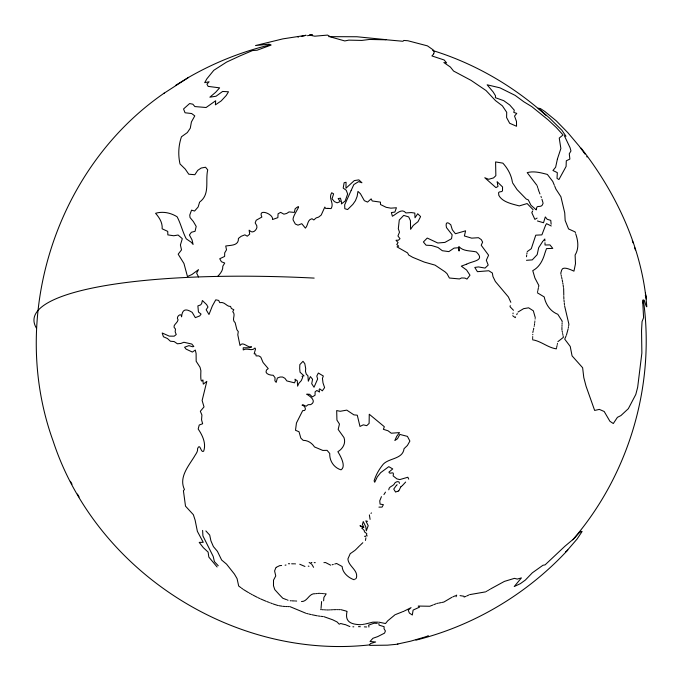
<?xml version="1.0" encoding="UTF-8"?>
<svg xmlns="http://www.w3.org/2000/svg" width="681" height="681" viewBox="0 0 681 681"><rect width="100%" height="100%" fill="white"/><g stroke="black" fill="none" stroke-linecap="round" stroke-linejoin="round"><path stroke-width="1.02" d="M526.498 256.746L526.685 255.086M498.824 194.698C497.207 190.399 501.795 192.706 502.51 190.859M563.791 295.384L563.647 288.412M498.815 195.319C502.297 202.095 512.163 203.977 519.288 205.909L527.137 203.551L533.172 209.799M502.552 188.458L502.561 186.952L497.113 181.716M563.783 296.473L563.885 299.197M502.544 189.054L502.527 190.263M532.763 334.771L532.78 334.311M532.687 337.512L532.712 336.601M562.131 322.181L562.165 321.134L557.824 314.299C550.444 311.413 545.736 304.552 544.221 296.933L537.386 292.813M532.644 338.891L532.653 338.431M562.097 323.228L562.055 324.275M562.021 325.331L561.97 326.378M581.106 148.092C616.475 193.259 642.575 249.127 646.797 306.816C645.545 306.773 643.809 294.396 643.187 303.3M561.927 327.425L561.927 330.013M535.257 317.584L533.334 310.817L528.635 307.812L523.604 308.663L518.003 312.043M535.104 319.057L535.155 318.563M534.84 321.5L534.891 321.006M534.679 322.964L534.73 322.479M534.449 324.922L534.568 323.943M513.491 310.298L510.043 306.714L510.248 305.616M399.449 483.391C399.738 480.36 394.818 481.535 394.103 484.285C392.469 486.464 388.817 486.489 388.766 489.801M512.98 313.779L513.091 313.013M512.682 315.72L515.253 317.644L515.619 316.903M527.051 252.762L526.873 253.928M568.661 325.722L568.899 324.199L564.575 305.778M568.499 326.735L568.329 327.748M557.39 159.039L560.863 148.543L559.246 138.064L563.059 134.932L556.386 127.594L548.009 119.771L531.801 106.636L523.842 101.784L515.159 95.391L499.948 87.832L487.128 84.793L493.155 91.978L495.504 95.791L495.376 97.689L503.744 100.677L509.694 104.942L514.291 110.177L513.797 112.416L516.777 113.395L514.538 116.059L516.487 121.431L516.547 126.257L509.652 123.261L506.596 117.524L506.707 112.288L502.391 105.844L495.47 100.584L486.021 90.53L471.099 80.392L453.563 71.037L450.396 67.061L443.867 62.541L446.625 62.907L444.131 59.971L431.907 55.936L433.678 53.978M557.364 159.201L555.645 167.203L552.955 170.505L557.322 172.633L557.024 178.422L558.939 179.52L566.09 166.462L566.303 160.784L569.878 159.082L569.273 153.778L570.959 150.961L570.091 147.768L564.328 135.664L566.013 136.285L561.876 130.233L549.388 117.907L538.186 108.219L540.348 108.526L544.817 111.471L556.275 120.852L567.886 132.718L579.003 145.887M568.158 328.77L566.498 334.882M366.514 535.24L366.787 533.683L364.386 531.801L364.369 530.669L362.011 528.184M536.543 208.514C536.611 204.181 541.778 209.041 543.106 203.142M536.458 208.982L536.288 209.901L530.95 205.236L528.311 199.908L526.26 199.065L517.049 189.582L512.538 182.772M538.586 286.888L538.85 285.518L534.908 278.001L532.763 270.646C539.701 267.029 543.089 259.819 545.064 252.6M538.407 287.799L537.854 290.54M537.573 291.902L537.667 291.442M534.159 326.344L534.253 325.867M533.751 328.233L533.444 329.647M557.407 343.922L557.501 343.471M557.109 345.267L557.211 344.816M533.24 330.591L532.823 332.49M556.913 346.161L556.615 347.514M556.411 348.408L556.309 348.859C547.728 347.599 541.157 341.138 532.61 339.81M433.763 53.697L434.214 52.037L433.295 49.968L427.438 45.865L407.859 40.741L403.756 40.434L402.982 41.277L386.808 39.813L369.425 39.455L361.866 40.417L348.791 40.136L344.799 40.937L330.847 37.021L327.544 35.089L314.775 36.195L309.455 35.114L311.234 34.774L312.366 34.774L307.489 35.727M545.438 225.513L546.528 223.666L551.269 225.99M545.294 226.024L541.88 234.877L535.76 235.183L531.291 248.684L527.23 251.604M561.68 270.119C562.753 265.752 570.984 269.812 573.947 271.166L575.488 263.7L575.113 255.009C579.122 248.616 578.109 240.751 575.743 233.932M561.493 270.757L561.016 272.357M560.821 272.996L560.965 274.332M199.542 202.342L198.154 206.956L194.587 211.033L191.548 210.148L189.752 215.068L190.033 217.537L193.353 221.538L196.196 226.415L195.064 231.293L191.387 232.272L189.412 234.971L192.042 239.908L193.098 244.453L191.378 242.368L186.262 238.835C182.482 231.659 180.882 223.828 177.103 216.771C170.727 212.812 162.861 211.101 155.574 213.306C159.397 217.665 162.674 222.781 162.146 228.816L167.739 231.387L167.841 234.885L173.74 235.762L178.09 235.013L182.304 238.682L180.414 244.964L181.512 249.901L178.167 254.192L183.955 263.479L187.462 276.537L191.991 274.477L198.503 269.642L196.63 273.132L198.554 276.954M545.285 251.987L546.511 248.599L552.793 248.386L549.933 244.896L545.038 245.007L544.979 242.751M645.265 295.256L645.971 296.371M321.032 608.456L321.611 601.553M275.975 567.435L274.588 570.942L275.754 575.939L273.515 580.161L273.49 585.779L274.775 589.618L279.244 594.539L282.785 598.224L286.446 599.638M381.437 496.636L379.743 500.858L380.092 504.11L383.386 504.655L382.075 507.098L378.934 507.132M566.149 335.733L564.711 339.138L570.227 346.425L572.066 355.865L582.63 367.731L583.796 377.597L586.06 386.229L594.658 410.439L599.365 409.392L604.192 411.503L609.912 421.284L613.3 423.539L617.42 417.334L620.91 415.58L628.333 408.685L635.799 394.469L637.671 387.242L641.868 353.022L641.545 330.787L642.055 321.568L643.588 317.695L642.651 300.159L643.468 300.091M351.115 190.552L353.839 184.568L358.555 181.64L361.934 182.763L358.878 179.869L354.299 180.593L345.939 188.245L346.067 182.253L344.109 182.746L343.198 188.092L346.229 190.254L347.659 193.991L345.182 201.006L341.385 203.951L341.59 202.359L340.457 198.188L338.151 198.554L340.219 201.576L337.155 202.827L334.405 201.627L332.056 198.784L333.613 193.864L331.707 192.74C328.029 198.707 334.499 202.861 331.119 208.607L328.353 208.412M351.021 190.748L344.671 204.811L344.807 208.701L347.599 209.552L352.852 204.377L355.431 200.708L357.125 196.426L357.968 191.395L360.428 193.727L364.335 200.665L367.544 202.087L371.162 198.861L372.184 200.963L380.483 202.138L380.458 204.513L386.187 207.322L390.86 208.165L396.427 207.756L394.861 212.089L391.379 212.557L392.384 216.243C396.495 214.098 401.781 207.688 405.902 212.932L411.298 212.574L414.814 213.076L415.001 217.801L417.7 213.749L420.603 216.575L417.989 221.691L413.265 225.437L410.575 229.344L410.439 220.67L408.685 216.916L403.705 215.392L399.279 220.023L398.317 228.765L399.492 232.17L397.942 235.992L400.002 238.673L398.453 240.223L396.01 240.257L398.053 242.581L396.759 244.488L398.691 246.139L397.014 246.871L407.596 252.923L408.651 254.983L412.72 257.324L424.272 262.074L435.04 265.13L444.999 271.796L447.034 273.685L449.383 278.018L459.42 278.946L461.616 277.942L464.97 278.086L466.97 279.082L470.001 275.226L466.579 270.008L461.301 266.16L466.664 264.151M532.304 211.655L532.593 211.033M532.108 212.063L531.81 212.685L534.866 219.376L537.088 218.09M517.271 313.541L516.726 314.665M385.489 492.125L383.931 494.576M396.461 485.264L393.746 489.077L395.584 492.074M199.925 201.857C210.259 194.025 205.126 180.788 207.722 169.884L205.534 167.228L201.167 168.054L197.728 170.352L194.851 174.711L188.765 174.217L185.249 169.092L180.014 163.959C177.988 154.97 178.439 145.487 181.469 136.77L187.343 132.565L190.28 128.198L191.421 121.942L194.775 115.889L191.633 113.531L185.036 112.774L183.555 108.96L189.624 103.546L192.842 104.202L194.877 106.568L206.105 107.504L215.673 100.754L215.392 104.857L221.257 100.865L226.279 95.434L228.493 91.773L222.61 91.45L216.056 96.234L209.876 97.17L215.596 92.335L219.622 87.858L208.148 86.385L206.922 84.146L209.118 81.763L204.692 82.673L206.871 78.809L213.817 70.288L226.56 62.107L239.95 55.91L252.472 50.581L257.112 50.215L271.157 45.023L269.046 44.171L255.511 45.542L282.896 38.868L306.118 35.284L304.169 35.761M572.747 539.812C628.648 475.057 655.071 386.204 643.571 301.419M544.834 238.997L543.063 241.057M542.621 241.568L538.671 247.705L537.173 254.651L532.27 259.887L526.473 260.304M217.665 276.426C220.346 273.6 223.138 270.357 222.815 266.194L224.721 263.053L221.41 261.725L219.733 258.746L224.628 256.439L224.687 252.881L226.501 249.816L225.734 246.011C230.936 245.092 238.793 245.858 238.435 238.418L241.159 236.298L244.871 234.843L247.263 236.205L249.697 234.128L249.118 230.161L251.127 231.702C253.826 232.706 256.124 230.016 256.899 227.658L256.788 225.7L255.179 222.891L256.218 220.235L261.87 217.052C257.333 207.807 273.966 214.115 272.468 219.537L277.874 217.631L278.061 213.808L280.615 212.361L283.909 214.166L286.667 213.468L289.05 211.91L294.328 212.412L295.137 208.795C304.671 200.946 290.983 216.805 293.324 220.406L295.341 224.032L297.997 225.147L301.76 223.683L305.403 228.126C308.272 225.309 307.157 219.708 311.975 218.729L313.847 219.946L316.171 217.894L318.597 217.111L321.194 215.077L324.82 207.075L325.586 208.395L327.833 208.395M490.541 588.963L504.391 581.404L514.453 578.356L517.288 579.08L521.433 577.88L514.232 586.537L520.369 583.651L525.349 580.059L532.312 572.832L542.944 565.264L545.089 564.872L564.924 546.23L573.794 538.773L578.782 533.24L581.276 531.367L582.102 531.503L577.045 539.088L566.183 551.644M365.91 537.811L365.45 540.425M402.437 485.519L405.646 482.054M218.252 565.749L214.43 561.638L213.179 556.386L202.929 535.938L202.606 530.405M217.103 566.984L208.846 557.101L208.105 552.095L203.313 547.652L199.201 542.382L203.244 542.331L197.379 531.359L195.106 520.097L193.361 514.7L185.504 506.153L183.41 490.686L184.457 489.52C178.762 477.747 188.041 466.621 194.034 457.079C195.473 454.295 198.026 451.937 197.592 448.558C200.308 442.395 200.699 453.486 203.662 451.188C206.377 443.493 202.529 435.363 198.18 429.03L199.235 425.021L202.64 423.744L201.55 419.845L201.916 415.01L200.325 411.29L204.019 406.915L202.129 400.513L206.82 381.351L203.296 384.135L202.878 379.904C200.018 384.986 200.869 372.226 200.895 370.728L200.018 367.204L196.171 361.279L196.102 353.499L195.302 350.06L192.382 352.068L186.109 349.123L184.585 347.225L188.901 345.633L192.612 346.748L193.838 346.501L191.812 344.05L183.887 342.271L180.908 343.428L177.392 343.777L174.14 341.556L170.403 341.241L167.449 338.534L163.423 336.746L162.197 332.992L169.28 336.133L174.183 336.167L176.243 334.541L175.17 331.851L175.468 329.008C171.152 325.62 177.528 323.458 178.09 319.806C175.298 316.886 181.699 312 181.58 316.818C182.227 309.54 185.377 308.016 192.178 312.349L195.336 317.644L199.737 315.907L201.065 314.094L198.452 312.026L197.882 305.905L200.537 304.943L201.644 303.641L202.376 300.5L206.624 304.594L207.994 307.037L206.147 309.719L208.982 314.486L212.37 305.931L215.758 299.819L218.669 300.423L219.759 302.653C224.858 301.36 226.611 306.867 230.544 306.424L231.361 308.476L233.813 309.719L232.749 311.685C236.316 315.116 231.072 319.398 235.158 322.683L236.886 329.723L238.273 331.562L237.797 334.771L240.01 345.531C242.921 340.858 247.441 347.982 251.578 346.884L249.391 347.778L243.236 347.787L243.228 349.923C247.024 347.463 251.8 351.813 254.932 348.008L255.537 348.97L254.149 353.822L255.707 353.992L256.099 355.899L258.831 355.882L260.78 357.116L263.07 362.496L268.229 368.608L266.501 369.987C264.109 373.903 270.366 375.359 273.192 375.265L275.039 377.691L274.911 380.807L276.171 382.381L277.363 378.04L280.078 377.027L282.589 377.027L284.922 378.313L286.846 380.926L294.49 382.841L295.401 380.926L294.967 379.189L297.308 380.824L297.614 386.144L298.797 383.394L301.274 380.653L302.67 377.427L302.075 376.227L304.041 375.878L300.04 372.209L299.691 368.583L299.827 364.633L302.994 361.305L304.807 363.671L305.692 368.583L305.471 371.383L306.28 374.141L307.914 375.716L308.323 381.198L310.349 376.576L312.579 379.291L311.711 383.709L314.018 387.251L317.644 378.994L316.81 376.057L318.35 373.035L323.322 376.006L322.454 378.355L322.99 382.858L324.599 387.6L322.334 390.843L319.653 388.825L319.108 389.728L319.534 392.035L316.852 390.485L315.107 391.864L315.056 395.218L312.315 396.921L309.574 394.282L306.705 394.18C310.187 396.231 317.023 401.203 310.766 404.608L308.135 404.701L306.075 406.268L303.002 404.744L302.006 405.152C305.275 405.493 307.318 411.341 302.679 410.643L296.456 422.986L295.503 430.273L299.027 431.771L300.815 438.087L303.139 440.335C307.923 440.326 311.966 443.042 314.503 446.94L322.837 450.447L327.067 450.345L329.749 453.495C329.34 460.841 333.979 467.804 341.062 469.847C346.348 466.485 340.636 456.202 337.87 451.707C342.696 448.839 346.093 443.399 343.99 437.594L338.168 429.456L339.461 424.042L336.933 420.126L336.686 410.575L340.211 411.281L346.782 410.132L353.907 414.865L357.278 415.189L359.977 426.442L363.331 424.833L366.71 425.668L369.119 423.403L369.255 414.227L384.339 426.723L383.386 429.319L388.017 430.775L391.269 433.218L399.5 432.597L396.717 436.3L394.852 440.522L397.508 438.726L399.832 434.418L407.425 436.376L409.894 441.075L407.417 445.451L404.046 448.694C402.82 459.275 389.072 457.964 383.301 464.153C379.232 469.098 375.955 474.717 374.107 480.871L374.729 482.259L377.265 476.921L380.653 472.674L388.783 466.655L392.733 468.937L388.919 472.112C389.626 475.227 394.733 469.847 393.124 475.9L396.878 478.871L399.747 479.594L407.868 477.245L408.711 479.169M567.809 550.01C527.247 593.858 473.933 625.677 415.946 640.131M359.151 546.222L357.636 547.754M357.125 548.265L356.623 548.775M356.112 549.278L355.099 550.282M362.828 542.706L360.726 544.723M360.206 545.226L359.679 545.719M402.105 485.8L401.552 486.26M401.322 486.447L400.879 486.813M400.768 486.906L398.862 490.848M362.888 527.46L362.071 528.141M557.884 341.675L563.4 337.342L563.213 336.354M367.553 521.34L365.816 520.871L368.208 525.715L366.293 530.84L365.816 526.864L363.237 521.535L362.42 524.574L363.918 527.332L359.977 525.698L362.947 527.417M164.257 93.093L163.653 93.51C55.408 168.445 8.3 317.465 53.144 441.101C95.689 570.976 233.583 659.804 369.408 644.907M269.77 44.955C241.355 51.816 213.97 62.788 188.637 77.37L175.783 85.27M354.486 550.708L352.349 552.197M371.537 512.938L370.958 513.346M565.57 551.738L566.107 551.576M351.745 552.614L350.213 553.67L347.914 558.922C348.425 566.575 358.853 570.227 356.282 578.339M163.653 93.51L188.637 77.37M355.542 578.807L354.81 579.267M397.21 484.795L396.648 485.144M354.069 579.727C348.919 578.058 342.373 572.9 342.16 566.524L336.601 563.476L334.746 564.021M489.843 589.38L489.145 589.797M488.447 590.214L487.749 590.631M487.043 591.04L486.345 591.448M286.011 565.026L285.084 565.187M276.443 567.213L279.687 565.639L281.619 565.485M455.844 595.526L456.721 595.117L455.998 596.769M469.677 594.632L485.638 591.857M454.968 595.926L452.771 596.914M468.826 595.024L466.672 595.994M451.886 597.314L443.833 602.064L442.105 602.421M465.813 596.377L464.076 597.05M404.267 611.053L411.069 607.622L408.234 610.236L409.383 613.062L412.337 615.011L413.103 610.082L419.53 607.137L418.211 606.056L429.762 606.252L432.903 605.034M403.595 611.334L402.922 611.615M402.25 611.896L395.823 614.432M436.036 603.792L433.806 604.685M428.366 635.696L427.2 636.148M398.64 490.924L398.206 491.095M466.868 264.075C472.937 260.832 485.596 260.78 476.274 251.919C470.503 250.548 463.242 251.57 458.841 246.496L459.079 251.025L458.73 247.705L454.057 248.105L448.856 251.612L442.352 250.727L437.96 247.458L431.533 245.5L426.085 245.203L423.386 241.959L427.251 238.052L437.798 242.998L444.906 242.41L451.529 238.725L452.141 234.783L446.464 227.573C445.417 222.985 446.693 220.933 450.762 224.747L452.329 229.795L455.419 233.745L465.608 230.816L464.382 235.966L471.669 238.146L478.471 237.695L481.28 239.627L482.625 242.113L481.203 245.237L488.583 255.213L486.319 260.253L488.209 265.079L485.051 268.084L478.53 266.926L474.785 267.429L477.441 271.685L488.788 270.749L492.346 273.013L492.95 276.537L495.359 281.491L508.384 296.942L510.835 302.321M397.772 491.256L397.329 491.418M426.612 636.369L425.148 636.914M396.895 491.58L396.24 491.827M395.133 614.688L387.702 620.834L385.514 623.541L378.704 622.128M323.62 600.821L323.901 597.39L326.173 593.883L324.871 593.781M424.518 637.135L410.762 641.153L396.206 644.345L387.438 645.171L370.064 645.384L369.638 644.745L370.498 643.554L375.665 641.996L370.013 641.485L372.95 638.276L377.708 636.607L384.544 633.134L384.918 632.198L385.403 630.964L384.041 628.759L384.11 626.682L379.036 625.149L378.866 623.421M460.033 595.628L463.931 596.233M333.264 564.447L332.149 564.762M303.973 35.812L301.291 36.468M298.014 37.132L298.482 37.029M441.245 602.591L438.658 603.102M437.798 603.264L436.93 603.426M397.517 644.132L397.942 644.064M367.323 535.862L366.889 535.938M365.816 536.117L365.391 536.185M364.956 536.253L364.531 536.33M365.382 623.992L372.89 622.136L377.81 622.136M364.548 624.128L363.296 624.324M362.462 624.443L361.628 624.571M360.785 624.69C350.962 624.477 344.577 621.872 347.063 611.359M324.658 562.566L323.918 562.659M317.925 593.432L319.653 593.313M317.057 593.534L316.197 593.636M315.329 593.738C308.893 593.015 307.608 601.774 301.496 601.527M304.943 566.456L299.751 564.243M333.503 609.699L335.784 609.631M332.6 609.75L331.247 609.818M330.345 609.87L329.442 609.912M328.54 609.946L327.195 609.963M358.453 626.69L359.117 626.69M328.753 36.663L356.938 36.757L385.974 39.651M353.797 626.809L352.877 626.801M340.866 609.648L346.425 611.138M339.947 609.648L338.559 609.648M337.631 609.648L336.703 609.64M294.481 563.834L295.494 563.894M293.673 563.825L291.647 563.8M314.205 562.625L315.26 562.676M289.961 606.635L305.769 613.198M289.629 563.757L288.421 563.732M289.093 606.618L287.799 606.584M311.881 562.566L311.106 562.549M286.931 606.558L285.637 606.516M309.165 562.489L311.694 564.157L313.6 567.316M359.73 626.716L360.343 626.741M295.418 600.982L296.661 601.059M284.777 606.482L283.024 606.32M294.541 600.948L291.919 600.838M366.633 626.971L364.352 626.869M377.265 623.362L374.065 623.2L368.642 625.124L368.915 627.056M326.31 609.921L325.433 609.878M291.042 600.795L290.174 600.744M324.548 609.827L323.671 609.784M322.785 609.733L321.909 609.674M320.589 609.597L321.023 609.623M323.56 593.67L323.994 593.704M322.258 593.551L322.692 593.594M321.389 593.474L320.521 593.398M323.96 616.688L332.66 619.778L337.078 621.957L339.257 624.213L340.67 623.507L342.552 624M323.015 616.577L321.134 616.339M320.189 616.22L318.308 615.973M282.147 606.192L279.057 605.724M205.875 530.933L209.705 535.096L210.923 540.825L213.391 546.571L217.418 551.338L221.64 560.012L226.56 564.149L234.417 574.074L237.065 578.612L238.69 586.026L240.776 587.567M278.171 605.588L273.004 603.919M317.363 615.845L311.898 614.739M310.987 614.543L308.782 614.007M308.255 566.107L308.97 566.277M345.071 624.639L343.181 624.162M307.923 613.777L306.629 613.436M432.605 50.488C474.708 63.469 513.636 86.164 546.341 115.617M288.072 600.242L287.263 599.944M269.582 602.591L270.016 602.762M268.714 602.268L266.978 601.604M266.109 601.272L260.593 598.922M272.145 603.587L270.868 603.094M349.889 626.563L345.701 624.792M259.767 598.522L258.108 597.731M257.282 597.331L253.009 595.109M330.66 565.179L325.407 562.472M252.242 594.7L251.102 594.079M250.344 593.662L249.203 593.006M248.437 592.564L243.577 589.601M242.879 589.099L241.474 588.078M579.352 146.347L583.77 152.348M584.077 152.774L584.97 154.034M586.75 156.587L587.039 157.013M70.381 481.297L72.024 484.2M77.455 494.057L79.09 496.943M539.386 192.561L539.965 193.957M554.343 185.223L552.759 181.435L547.354 174.43C540.808 172.727 533.913 170.812 527.196 172.633L537.028 185.47M554.734 186.168L555.883 189.029L560.897 196.715L564.736 212.881L565.153 220.431L568.55 228.927L575.139 231.94L575.445 232.936M540.961 196.409L541.378 197.464M632.283 240.495L633.092 242.904M634.581 247.492L635.382 249.901M537.309 186.322L537.726 187.598M538.007 188.45L539.097 191.863M541.931 199.235L542.893 202.427M561.195 275.345L561.425 276.367M561.655 277.38L561.995 278.912M512.367 181.997C511.278 174.864 507.703 168.428 502.876 163.142L495.589 161.933L495.853 175.664L493.529 177.911L488.643 179.29L484.778 177.732L495.964 187.641L497.998 186.415L497.709 184.849M562.217 279.934L562.625 281.96M562.131 330.983L562.336 331.962M562.532 332.932L562.634 333.426M562.821 334.397L563.017 335.375M497.232 182.346L497.351 182.968M497.47 183.598L497.59 184.228M562.787 282.947L562.949 283.943M369.366 514.887L370.089 519.365M645.418 292.932L646.363 298.916M563.11 284.93L563.493 287.416M537.437 220.959L543.515 222.755L545.302 216.933L547.201 219.282L550.776 220.38L551.125 224.236M564.004 300.295L564.183 301.938M564.302 303.036L564.464 304.679M544.868 239.746L544.911 240.878M327.833 208.377A8.061 7.38 -6.3 0 1 328.361 208.395M36.374 328.029A308.033 61.435 4.1 0 1 314.171 278.095"/></g></svg>
